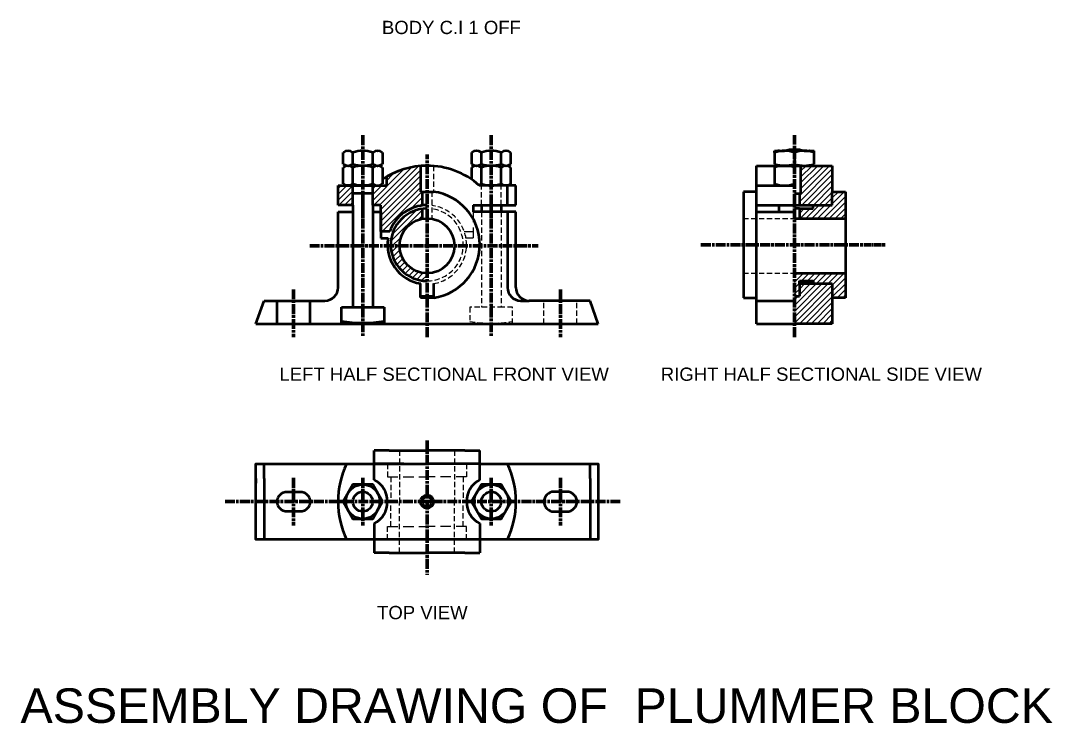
# Model space of a CAD drawing. Header units: millimetres. Extents: x 593 to 1220, y 200 to 1101.
# Drawn here: x 593 to 1220, y 200 to 627 of the extents above; entities that cross this region are included whole.
import ezdxf

# ---------------------------------------------------------------- set-up
doc = ezdxf.new("R2010")
doc.units = ezdxf.units.MM
doc.linetypes.add('AM_ISO08W050x2', pattern=[9, 6, -0.75, 1.5, -0.75])
doc.linetypes.add('HIDDEN', pattern=[9.525, 6.35, -3.175])
for name, color, linetype, lineweight in [('AM_8', 1, 'Continuous', 25), ('BODY LINE', 7, 'Continuous', 50), ('CENTER LINE', 40, 'AM_ISO08W050x2', 100)]:
    doc.layers.add(name, color=color, linetype=linetype, lineweight=lineweight)
doc.layers.add('HATCH', color=10, linetype='Continuous')
doc.layers.add('SECTION LINE', color=210, linetype='HIDDEN')
doc.styles.get("Standard").update_dxf_attribs({"font": 'arial.ttf'})
pattern_1 = [(45, (464.9247, -103.4068), (-1.767767, 1.767767), [])]
pattern_2 = [(45, (505.9245, 349.4194), (-1.767767, 1.767767), [])]

msp = doc.modelspace()

# ---------------------------------------------------------------- hatches: boundary and pattern name
at = {"layer": 'AM_8'}
h = msp.add_hatch(dxfattribs=at)
h.set_pattern_fill('_U', color=256, scale=2.5, angle=45, style=0, pattern_type=0)
h.set_pattern_definition(pattern_1)
edge = h.paths.add_edge_path()
edge.add_line((817.339, 499.006), (811.967, 499.006))
edge.add_line((811.967, 499.006), (811.967, 515.006))
edge.add_line((811.967, 515.006), (806.967, 515.006))
edge.add_line((806.967, 515.006), (806.967, 527.006))
edge.add_line((806.967, 527.006), (815.467, 527.006))
edge.add_line((815.467, 527.006), (815.467, 532.282))
edge.add_arc((839.967, 491.006), 48, 94.780192, 120.691588, ccw=False)
edge.add_line((835.967, 538.839), (835.967, 522.839))
edge.add_line((835.967, 522.839), (836.967, 522.839))
edge.add_line((836.967, 522.839), (836.967, 514.818))
edge.add_arc((839.967, 491.006), 24, 97.180756, 160.528779)
at = {"layer": 'AM_8', "ltscale": 0.5}
h = msp.add_hatch(dxfattribs=at)
h.set_pattern_fill('_U', color=256, scale=2.5, angle=45, style=0, pattern_type=0)
h.set_pattern_definition(pattern_2)
edge = h.paths.add_edge_path()
edge.add_arc((1072.067, 544.003), 4.998, 269.125017, 270.874983, ccw=False)
edge.add_line((1071.991, 539.006), (1067.067, 539.006))
edge.add_line((1067.067, 539.006), (1067.067, 522.193))
edge.add_line((1067.067, 522.193), (1066.067, 522.193))
edge.add_line((1066.067, 522.193), (1066.067, 515.006))
edge.add_line((1066.067, 515.006), (1086.067, 515.006))
edge.add_line((1086.067, 515.006), (1086.067, 539.006))
edge.add_line((1086.067, 539.006), (1072.144, 539.006))
at = {"layer": 'AM_8'}
h = msp.add_hatch(dxfattribs=at)
h.set_pattern_fill('_U', color=256, scale=2.5, angle=45, style=0, pattern_type=0)
h.set_pattern_definition(pattern_1)
h.paths.add_polyline_path([(785.967, 527.006), (785.967, 515.006), (794.967, 515.006), (794.967, 527.006)])
at = {"layer": 'AM_8', "ltscale": 0.5}
h = msp.add_hatch(dxfattribs=at)
h.set_pattern_fill('_U', color=256, scale=2.5, angle=45, style=0, pattern_type=0)
h.set_pattern_definition(pattern_2)
h.paths.add_polyline_path([(1074.4, 513.016), (1066.067, 513.016), (1066.067, 506.994), (1094.067, 506.994), (1094.067, 523.193), (1086.067, 523.193), (1086.067, 515.006), (1074.4, 515.006)])
h = msp.add_hatch(dxfattribs=at)
h.set_pattern_fill('_U', color=256, scale=2.5, angle=45, style=0, pattern_type=0)
h.set_pattern_definition([(45, (464.0524, 379.4847), (-1.767767, 1.767767), [])])
edge = h.paths.add_edge_path()
edge.add_arc((839.967, 491.006), 22, 97.83748, 270)
edge.add_line((839.967, 469.006), (839.967, 473.665))
edge.add_arc((839.967, 490.33), 16.665, 100.370897, 270, ccw=False)
edge.add_line((836.967, 506.722), (836.967, 512.8))
h = msp.add_hatch(dxfattribs=at)
h.set_pattern_fill('_U', color=256, scale=2.5, angle=45, style=0, pattern_type=0)
h.set_pattern_definition(pattern_2)
h.paths.add_polyline_path([(1063.067, 473.665), (1063.067, 459.829), (1066.067, 459.829), (1066.067, 469.006), (1074.4, 469.006), (1074.4, 467.342), (1086.067, 467.342), (1086.067, 458.829), (1094.067, 458.829), (1094.067, 473.665)])
h = msp.add_hatch(dxfattribs=at)
h.set_pattern_fill('_U', color=256, scale=2.5, angle=45, style=0, pattern_type=0)
h.set_pattern_definition(pattern_2)
h.paths.add_polyline_path([(1063.067, 459.829), (1063.067, 443.006), (1086.067, 443.006), (1086.067, 467.342), (1066.067, 467.342), (1066.067, 459.829)])

# ---------------------------------------------------------------- linework, layer by layer
at = {"layer": 'BODY LINE'}
for p, q in [((794.982, 540.006), (794.982, 547.006)), ((806.982, 540.006), (806.982, 547.006)), ((872.951, 540.006), (872.951, 547.006)), ((884.951, 540.006), (884.951, 547.006)), ((835.967, 538.839), (835.967, 523.193)), ((794.982, 528.006), (794.982, 538.006)), ((806.982, 528.006), (806.982, 538.006)), ((872.951, 528.006), (872.951, 538.006)), ((884.951, 528.006), (884.951, 538.006)), ((785.967, 515.006), (785.967, 527.006)), ((785.967, 527.006), (806.967, 527.006)), ((794.967, 515.006), (794.967, 527.006)), ((806.967, 515.006), (806.967, 527.006)), ((806.967, 527.006), (815.467, 527.006)), ((815.467, 527.006), (815.467, 532.282)), ((872.967, 527.006), (871.716, 527.006)), ((893.967, 527.006), (872.967, 527.006)), ((888.823, 515.006), (888.823, 527.006)), ((893.967, 515.006), (893.967, 527.006)), ((835.967, 523.193), (843.967, 523.193)), ((836.967, 523.193), (836.967, 514.818)), ((794.967, 515.006), (785.967, 515.006)), ((800.969, 515.006), (800.967, 515.006)), ((811.967, 515.006), (806.967, 515.006)), ((811.967, 499.006), (811.967, 515.006)), ((867.967, 515.006), (893.967, 515.006)), ((785.967, 465.006), (785.967, 511.006)), ((785.967, 511.006), (793.967, 511.006)), ((793.967, 511.006), (794.967, 511.006)), ((794.967, 511.006), (794.967, 453.006)), ((800.967, 511.006), (800.968, 511.006)), ((806.967, 511.006), (806.967, 453.006)), ((806.967, 511.006), (807.967, 511.006)), ((807.967, 511.006), (811.967, 511.006)), ((811.967, 511.006), (811.967, 495.006)), ((836.967, 512.8), (836.967, 506.722)), ((871.967, 511.006), (867.967, 511.006)), ((885.967, 511.006), (871.967, 511.006)), ((893.967, 511.006), (885.967, 511.006)), ((893.967, 465.006), (893.967, 511.006)), ((817.339, 499.006), (811.967, 499.006)), ((811.967, 495.006), (816.302, 495.006)), ((835.967, 461.434), (835.967, 467.342)), ((843.967, 467.342), (843.967, 459.342)), ((835.967, 459.342), (835.967, 461.434)), ((835.967, 459.342), (835.967, 458.829)), ((835.967, 458.829), (836.039, 458.829)), ((844.039, 458.829), (836.039, 458.829)), ((843.967, 459.342), (843.967, 458.829)), ((735.967, 443.006), (740.967, 457.006)), ((740.967, 457.006), (777.967, 457.006)), ((748.967, 443.006), (748.967, 457.006)), ((768.967, 443.006), (768.967, 457.006)), ((787.967, 443.006), (787.967, 453.006)), ((787.967, 453.006), (793.967, 453.006)), ((793.967, 453.006), (807.967, 453.006)), ((807.967, 453.006), (813.967, 453.006)), ((813.967, 453.006), (813.967, 443.006)), ((943.967, 443.006), (938.967, 457.006)), ((735.967, 443.006), (943.967, 443.006)), ((816.967, 365.901), (807.967, 365.901)), ((807.967, 348.178), (807.967, 365.901)), ((862.967, 365.901), (871.967, 365.901)), ((871.967, 348.178), (871.967, 365.901)), ((740.967, 349.049), (740.967, 357.901)), ((825.967, 357.901), (816.967, 357.901)), ((938.967, 349.049), (938.967, 357.901)), ((735.967, 349.049), (735.967, 346.049)), ((740.967, 349.049), (740.967, 311.901)), ((938.967, 349.049), (938.967, 311.901)), ((807.967, 321.624), (807.967, 303.901)), ((871.967, 321.624), (871.967, 303.901)), ((816.967, 303.901), (807.967, 303.901)), ((862.967, 303.901), (871.967, 303.901))]:
    msp.add_line(p, q, dxfattribs=at)
at = {"layer": 'BODY LINE', "ltscale": 0.5}
for p, q in [((1051.067, 547.006), (1051.067, 548.006)), ((1051.067, 548.006), (1054.067, 548.006)), ((1054.067, 548.006), (1053.067, 548.006)), ((1054.067, 548.006), (1057.069, 548.006)), ((1063.067, 548.006), (1063.067, 539.006)), ((1069.066, 548.006), (1075.067, 548.006)), ((1075.067, 547.006), (1075.067, 548.006)), ((1040.067, 443.006), (1040.067, 539.006)), ((1040.067, 539.006), (1086.067, 539.006)), ((1051.067, 539.006), (1051.067, 527.006)), ((1067.067, 522.193), (1067.067, 539.006)), ((1086.067, 539.006), (1086.067, 523.193)), ((1040.067, 527.006), (1063.067, 527.006)), ((806.967, 522.193), (794.967, 522.193)), ((1040.067, 523.193), (1032.067, 523.193)), ((1032.067, 523.193), (1032.067, 458.829)), ((1063.067, 522.193), (1066.067, 522.193)), ((1066.067, 522.193), (1066.067, 515.006)), ((1066.067, 522.193), (1067.067, 522.193)), ((1086.067, 523.193), (1094.067, 523.193)), ((1086.067, 515.006), (1086.067, 523.193)), ((1094.067, 523.193), (1094.067, 458.829)), ((794.967, 515.006), (794.967, 511.006)), ((806.967, 515.006), (806.967, 511.006)), ((867.967, 515.006), (867.967, 511.006)), ((872.967, 515.006), (872.967, 511.006)), ((884.967, 515.006), (884.967, 511.006)), ((1040.067, 515.006), (1063.067, 515.006)), ((1053.695, 515.006), (1053.695, 511.006)), ((1063.067, 515.006), (1086.067, 515.006)), ((1074.4, 513.016), (1074.4, 515.006)), ((888.823, 511.006), (888.823, 465.006)), ((1040.067, 511.006), (1063.067, 511.006)), ((1066.067, 513.016), (1063.067, 513.016)), ((1066.067, 513.016), (1074.4, 513.016)), ((1066.067, 513.016), (1066.067, 506.994)), ((1063.067, 506.994), (1094.067, 506.994)), ((1063.067, 473.665), (1094.067, 473.665)), ((1066.067, 469.006), (1074.4, 469.006)), ((1066.067, 467.342), (1066.067, 469.006)), ((1066.067, 467.342), (1086.067, 467.342)), ((1066.067, 467.342), (1066.067, 459.829)), ((1074.4, 469.006), (1074.4, 467.342)), ((1086.067, 467.342), (1086.067, 458.829)), ((835.967, 459.829), (843.967, 459.829)), ((1032.067, 458.829), (1040.067, 458.829)), ((1063.067, 459.829), (1066.067, 459.829)), ((1094.067, 458.829), (1086.067, 458.829)), ((1086.067, 458.829), (1086.067, 443.006)), ((896.823, 457.006), (901.967, 457.006)), ((938.967, 457.006), (901.967, 457.006)), ((1040.067, 457.006), (1054.798, 457.006)), ((1054.798, 457.006), (1063.067, 457.006)), ((1040.067, 443.006), (1063.067, 443.006)), ((1086.067, 443.006), (1063.067, 443.006)), ((816.967, 365.901), (839.967, 365.901)), ((862.967, 365.901), (839.967, 365.901)), ((807.967, 348.178), (807.967, 357.901)), ((816.967, 357.901), (807.967, 357.901)), ((871.967, 357.901), (839.967, 357.901)), ((807.967, 321.624), (807.967, 311.901)), ((816.967, 303.901), (839.967, 303.901)), ((862.967, 303.901), (839.967, 303.901))]:
    msp.add_line(p, q, dxfattribs=at)
at = {"layer": 'BODY LINE'}
for points in [[(788.982, 540.006), (788.982, 547.006)], [(791.906, 548.006), (792.059, 548.006)], [(809.906, 548.006), (810.059, 548.006)], [(812.982, 547.006), (812.982, 540.006)], [(866.951, 547.006), (866.951, 540.006)], [(870.027, 548.006), (869.874, 548.006)], [(888.027, 548.006), (887.875, 548.006)], [(890.951, 540.006), (890.951, 547.006)], [(1051.067, 547.006), (1051.067, 540.006)], [(1072.144, 548.006), (1071.991, 548.006)], [(1075.067, 540.006), (1075.067, 547.006)], [(791.95, 539.006), (792.015, 539.006)], [(809.826, 539.006), (810.138, 539.006)], [(870.107, 539.006), (869.795, 539.006)], [(887.983, 539.006), (887.918, 539.006)], [(788.982, 528.006), (788.982, 538.006)], [(812.982, 538.006), (812.982, 528.006)], [(866.951, 538.006), (866.951, 530.703)], [(890.951, 528.006), (890.951, 538.006)], [(806.967, 527.006), (788.982, 527.006)], [(871.967, 357.901), (943.967, 357.901), (943.967, 311.901), (735.967, 311.901), (735.967, 357.901), (839.967, 357.901)]]:
    msp.add_lwpolyline(points, dxfattribs=at)
for points in [[(812.967, 334.901), (806.967, 345.293), (794.967, 345.293), (788.967, 334.901), (794.967, 324.509), (806.967, 324.509)], [(890.967, 334.901), (884.967, 345.293), (872.967, 345.293), (866.967, 334.901), (872.967, 324.509), (884.967, 324.509)]]:
    msp.add_lwpolyline(points, close=True, dxfattribs=at)
for points in [[(754.967, 340.901), (762.967, 340.901, -0.4142136), (768.967, 334.901), (768.967, 334.901, -0.4142136), (762.967, 328.901), (754.967, 328.901, -0.4142136), (748.967, 334.901), (748.967, 334.901, -0.4142136)], [(924.967, 340.901), (916.967, 340.901, 0.4142136), (910.967, 334.901), (910.967, 334.901, 0.4142136), (916.967, 328.901), (924.967, 328.901, 0.4142136), (930.967, 334.901), (930.967, 334.901, 0.4142136)]]:
    msp.add_lwpolyline(points, format="xyb", close=True, dxfattribs=at)
for centre, radius in [((839.967, 490.33), 16.665), ((800.967, 334.901), 10.392), ((878.967, 334.901), 10.392), ((800.967, 334.901), 6), ((839.967, 334.901), 4), ((878.967, 334.901), 6), ((839.967, 334.901), 3)]:
    msp.add_circle(centre, radius, dxfattribs=at)
for centre, radius, start, end in [((791.982, 543.009), 4.998, 53.11007, 126.88993), ((800.982, 529.506), 18.5, 71.075356, 108.924644), ((809.982, 543.009), 4.998, 53.110046, 126.889954), ((869.951, 543.009), 4.998, 53.110046, 126.889954), ((878.951, 529.506), 18.5, 71.075356, 108.924644), ((887.951, 543.009), 4.998, 53.11007, 126.88993), ((791.982, 544.003), 4.998, 233.11007, 306.88993), ((791.982, 534.006), 5, 53.126484, 126.873516), ((800.982, 557.506), 18.5, 251.075356, 288.924644), ((800.982, 520.506), 18.5, 71.075356, 108.924644), ((809.982, 544.003), 4.998, 233.110046, 306.889954), ((809.982, 534.018), 4.99, 53.046182, 126.953818), ((839.967, 491.006), 48, 90, 124.206244), ((839.967, 491.006), 48, 48.590378, 90), ((869.951, 544.003), 4.998, 233.110046, 306.889954), ((869.951, 534.018), 4.99, 53.046182, 126.953818), ((878.951, 557.506), 18.5, 251.075356, 288.924644), ((878.951, 520.506), 18.5, 71.075356, 108.924644), ((887.951, 544.003), 4.998, 233.11007, 306.88993), ((887.951, 534.006), 5, 53.126484, 126.873516), ((791.982, 532.005), 5, 233.126484, 306.873516), ((800.982, 545.506), 18.5, 251.075356, 288.924644), ((809.982, 531.994), 4.99, 233.046182, 306.953818), ((869.951, 531.994), 4.99, 287.52713, 306.953818), ((878.951, 545.506), 18.5, 251.075356, 288.924644), ((887.951, 532.005), 5, 233.126484, 306.873516), ((839.47, 491.006), 32.5, 278.082589, 82.047072), ((839.967, 491.006), 24, 90, 160.528779), ((839.967, 491.006), 22, 90, 270), ((839.967, 491.006), 24, 170.405932, 260.405932), ((777.967, 465.006), 8, 270, 0), ((839.967, 334.901), 54, 154.790714, 205.209286), ((839.967, 334.901), 54, 334.790714, 25.209286)]:
    msp.add_arc(centre, radius, start, end, dxfattribs=at)
at = {"layer": 'BODY LINE', "ltscale": 0.5}
for centre, radius, start, end in [((1057.068, 529.511), 18.495, 71.07272, 108.932851), ((1063.067, 524.278), 24.475, 75.80946, 104.19054), ((1069.067, 529.511), 18.495, 71.067149, 108.92728), ((1057.068, 557.5), 18.495, 251.067149, 288.92728), ((1057.068, 520.511), 18.495, 71.07272, 108.932851), ((1069.067, 557.5), 18.495, 251.07272, 288.932851), ((1057.068, 545.5), 18.495, 251.067149, 288.92728), ((896.823, 465.006), 8, 180, 270), ((901.967, 465.006), 8, 180, 270), ((800.967, 528.506), 85, 261.202589, 278.797411), ((800.967, 334.901), 15.01, 0, 62.20106), ((878.967, 334.901), 15.01, 117.79894, 180), ((800.967, 334.901), 15.01, 297.79894, 360), ((878.967, 334.901), 15.01, 180, 242.20106)]:
    msp.add_arc(centre, radius, start, end, dxfattribs=at)
at = {"layer": 'CENTER LINE'}
for p, q in [((800.982, 557.506), (800.967, 507.378)), ((878.951, 557.506), (878.967, 507.378)), ((1063.067, 434.913), (1063.067, 557.506)), ((839.967, 434.892), (839.967, 545.767)), ((800.967, 515.833), (800.967, 434.892)), ((878.967, 515.833), (878.967, 434.892)), ((768.725, 490.33), (907.509, 490.33)), ((1006.28, 491.011), (1106.959, 491.011)), ((758.967, 463.852), (758.967, 434.892)), ((920.967, 463.852), (920.967, 434.892)), ((839.967, 372.083), (839.967, 290.372)), ((758.967, 349.381), (758.967, 320.421)), ((800.967, 349.381), (800.967, 320.421)), ((878.967, 349.381), (878.967, 320.421)), ((920.967, 349.381), (920.967, 320.421)), ((717.315, 334.901), (957.55, 334.901))]:
    msp.add_line(p, q, dxfattribs=at)
at = {"layer": 'CENTER LINE', "ltscale": 0.5}
msp.add_line((1106.959, 491.011), (1118.262, 491.011), dxfattribs=at)
at = {"layer": 'HATCH'}
msp.add_line((839.967, 491.006), (839.967, 491.006), dxfattribs=at)
at = {"layer": 'SECTION LINE', "ltscale": 0.5}
for p, q in [((843.967, 538.839), (843.967, 523.193)), ((872.967, 515.006), (872.967, 527.006)), ((884.967, 515.006), (884.967, 527.006)), ((842.967, 523.193), (842.967, 506.722)), ((872.967, 511.006), (872.967, 453.006)), ((884.967, 511.006), (884.967, 453.006)), ((1032.067, 506.994), (1063.067, 506.994)), ((1032.067, 473.665), (1063.067, 473.665)), ((871.967, 453.006), (865.967, 453.006)), ((865.967, 453.006), (865.967, 443.006)), ((885.967, 453.006), (871.967, 453.006)), ((891.967, 453.006), (885.967, 453.006)), ((891.967, 443.006), (891.967, 453.006)), ((910.967, 443.006), (910.967, 457.006)), ((930.967, 443.006), (930.967, 457.006)), ((823.302, 365.901), (823.302, 334.901)), ((856.631, 365.901), (856.631, 334.901)), ((815.982, 357.901), (815.982, 349.901)), ((863.951, 357.901), (863.951, 349.901)), ((817.977, 349.901), (817.977, 334.901)), ((861.956, 349.901), (861.956, 334.901)), ((817.977, 319.901), (817.977, 334.901)), ((823.302, 303.901), (823.302, 334.901)), ((856.631, 303.901), (856.631, 334.901)), ((861.956, 319.901), (861.956, 334.901)), ((815.982, 311.901), (815.982, 319.901)), ((863.951, 311.901), (863.951, 319.901))]:
    msp.add_line(p, q, dxfattribs=at)
at = {"layer": 'SECTION LINE'}
for p, q in [((867.967, 511.006), (867.967, 495.006)), ((862.594, 499.006), (867.967, 499.006)), ((867.967, 495.006), (863.631, 495.006)), ((815.982, 349.901), (839.967, 349.901)), ((863.951, 349.901), (839.967, 349.901)), ((815.982, 319.901), (839.967, 319.901)), ((863.951, 319.901), (839.967, 319.901))]:
    msp.add_line(p, q, dxfattribs=at)
at = {"layer": 'SECTION LINE', "ltscale": 0.5}
for centre, radius, start, end in [((839.967, 491.006), 24, 9.594068, 82.819244), ((839.967, 491.006), 22, 270, 82.16252), ((839.967, 491.006), 24, 279.594068, 9.594068), ((878.967, 528.338), 85, 261.202589, 278.797411)]:
    msp.add_arc(centre, radius, start, end, dxfattribs=at)

# ---------------------------------------------------------------- texts
at = {"attachment_point": 1}
for s, width, gutter_width, insert, char_height in [('BODY C.I 1 OFF', 120.81987, 40.269, (812.586, 627.024), 8.05386), ('LEFT HALF SECTIONAL FRONT VIEW', 205.24622, 40.269, (750.35, 416.361), 8.05386), ('RIGHT HALF SECTIONAL SIDE VIEW', 205.24622, 40.269, (981.914, 416.361), 8.05386), ('TOP VIEW', 205.24622, 40.269, (809.628, 271.551), 8.0539), ('    ASSEMBLY DRAWING OF  PLUMMER BLOCK', 912.96786, 104.901, (560.552, 221.476), 20.98026)]:
    msp.add_mtext_dynamic_manual_height_columns(s, width=width, gutter_width=gutter_width, heights=[0], dxfattribs=dict(at, insert=insert, char_height=char_height))

doc.saveas('drawing.dxf')
